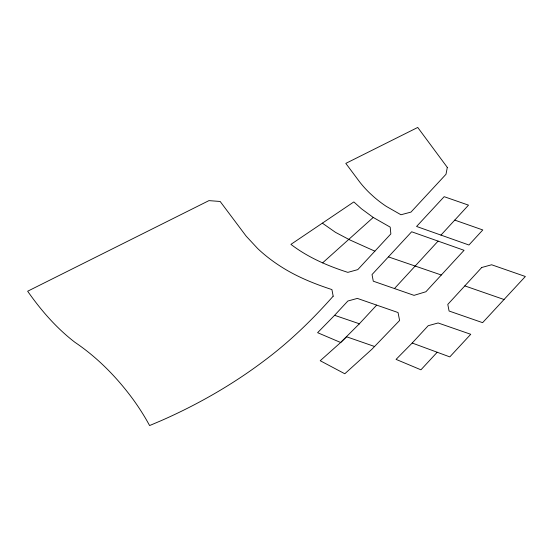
<?xml version="1.0" encoding="UTF-8"?>
<svg xmlns="http://www.w3.org/2000/svg" width="553" height="553" viewBox="0 0 553 553"><rect width="100%" height="100%" fill="white"/><g stroke="black" fill="none" stroke-linecap="round" stroke-linejoin="round"><path stroke-width="0.83" d="M440.955 235.108L468.509 205.142L444.163 196.681L416.575 226.46L468.937 245.007L482.79 229.958L454.753 220.108M394.469 288.548L438.087 241.108M441.308 275.007L425.9 291.749L414.038 295.357L373.289 281.194L372.024 274.571L411.66 231.769L464.064 250.302L441.308 275.007L388.42 256.882M334.606 315.307L347.865 301.012L357.362 298.406L398.049 312.542L399.605 320.477L372.01 349.143L344.796 373.759L320.222 360.729L340.662 342.501L359.374 323.775L334.606 315.307L317.602 332.685L340.662 342.501L346.586 336.777L374.671 346.524M376.676 305.118L359.118 324.051M437.195 352.254L420.937 369.812L396.072 359.381L412.199 343.033L428.209 325.703L438.121 322.966L470.741 334.289L449.803 356.892L412.199 343.033M322.593 262.882L373.234 217.44L390.197 227.131L390.853 233.912L357.784 269.622L347.844 272.366C327.659 265.896 307.841 257.352 290.926 244.371L353.837 201.928L361.475 208.806L373.234 217.44M464.817 285.894L504.039 299.512M374.872 251.173L350.001 240.009L335.505 232.357L322.378 223.163M447.301 167.386L446.008 174.264L410.969 212.103L400.96 214.758L386.305 206.387A205.626 133.543 -18.8 0 1 373.634 196.674L369.805 193.177A220.163 142.985 -18.8 0 1 359.63 181.902L345.812 163.391L417.736 127.446L447.301 167.386M481.725 267.5L447.792 304.406L449.084 311.021L482.596 322.662L525.35 276.493L491.624 264.769L481.725 267.5M333.176 296.187C312.424 319.606 289.883 341.533 264.797 360.293A371.008 240.949 -18.8 0 1 245.774 373.973C224.159 388.711 201.368 401.713 177.783 413.022A346.766 225.209 -18.8 0 1 161.013 420.715L149.614 425.554L146.808 420.543A536.604 348.494 -18.8 0 0 132.616 398.748C116.559 376.994 97.356 357.438 74.911 342.293C56.406 328.067 40.991 310.288 27.65 291.224L208.93 200.628L220.156 201.465L246.168 236.159L257.684 248.56A274.675 178.384 -18.8 0 0 280.993 266.636C296.74 276.735 314.187 283.779 331.911 289.572L333.176 296.187"/></g></svg>
